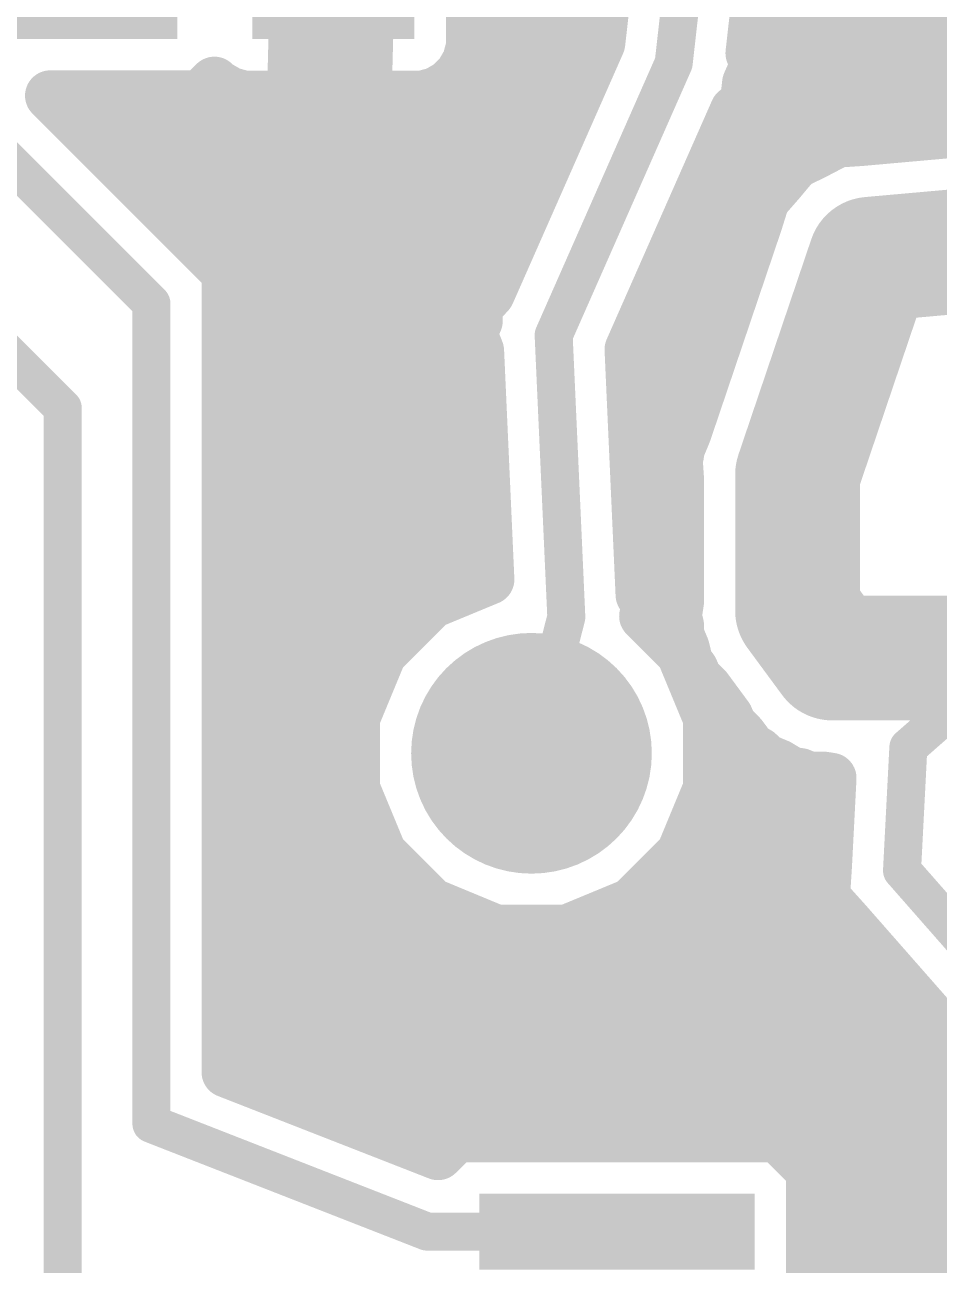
# Model space of a CAD drawing. Extents: x -40.6 to 40.6, y -25.6 to 25.6.
# Drawn here: x 7.47 to 14.8, y -13.4 to -3.45 of the extents above; entities that cross this region are included whole.
import ezdxf

# ---------------------------------------------------------------- set-up
doc = ezdxf.new("R2010")
doc.units = 0
doc.layers.add('16', color=175, linetype='CONTINUOUS')
doc.layers.add('18', color=82, linetype='CONTINUOUS')

# ---------------------------------------------------------------- blocks, each defined once
blk = doc.blocks.new('RECT')
blk.add_solid([(-0.5, -0.5), (0.5, -0.5), (-0.5, 0.5), (0.5, 0.5)])
blk = doc.blocks.new('ROUNDV')
at = {"const_width": 0.5}
blk.add_lwpolyline([(0, -0.25, 1), (0, 0.25, 1), (0, -0.25)], format="xyb", dxfattribs=at)

msp = doc.modelspace()

# ---------------------------------------------------------------- linework, layer by layer
at = {"layer": '16'}
for points, const_width in [([(12.9261, -1.5088), (12.6721, -3.7617)], 0.3048), ([(12.2484, -2.1144), (12.0807, -3.6019)], 0.4064), ([(9.9416, -2.8194), (9.8654, -5.7556)], 1), ([(13.2906, -3.6816), (13.414, -2.5866)], 0.4064), ([(9.8198, -4.0266), (9.8198, -2.9412)], 0.4064), ([(10.0634, -2.9412), (10.0634, -4.0266)], 0.4064), ([(11.0488, -3.6296), (11.0488, -2.9412)], 0.4064), ([(9.8198, -3.2512), (10.0634, -3.2512)], 0.4064), ([(11.0488, -3.2512), (12.1202, -3.2512)], 0.4064), ([(13.3391, -3.2512), (23.4653, -3.2512)], 0.4064), ([(6.2484, -3.4544), (8.4836, -5.6896)], 0.3048), ([(9.8198, -3.6576), (10.0634, -3.6576)], 0.4064), ([(11.0176, -3.7459), (11.0488, -3.6296)], 0.4064), ([(11.0413, -3.6576), (12.0561, -3.6576)], 0.4064), ([(12.0807, -3.6019), (11.1954, -5.6083)], 0.4064), ([(13.3274, -3.7767), (13.2906, -3.6816)], 0.4064), ([(13.2933, -3.6576), (32.524, -3.6576)], 0.4064), ([(10.9574, -3.8501), (11.0176, -3.7459)], 0.4064), ([(13.2635, -3.9215), (13.3274, -3.7767)], 0.4064), ([(10.8723, -3.9353), (10.9574, -3.8501)], 0.4064), ([(12.6721, -3.7617), (11.7094, -5.9436)], 0.3048), ([(8.8793, -4.0226), (8.9888, -3.9131)], 0.4064), ([(8.9888, -3.9131), (9.0109, -3.9353)], 0.4064), ([(9.0109, -3.9353), (9.1151, -3.9954)], 0.4064), ([(10.7681, -3.9954), (10.8723, -3.9353)], 0.4064), ([(13.2458, -4.0788), (13.2635, -3.9215)], 0.4064), ([(8.7344, -5.084), (7.673, -4.0226)], 0.4064), ([(7.673, -4.0226), (8.8793, -4.0226)], 0.4064), ([(7.7144, -4.064), (11.8768, -4.064)], 0.4064), ([(9.1151, -3.9954), (9.2314, -4.0266)], 0.4064), ([(9.2314, -4.0266), (9.8198, -4.0266)], 0.4064), ([(10.0634, -4.0266), (10.6518, -4.0266)], 0.4064), ([(10.6518, -4.0266), (10.7681, -3.9954)], 0.4064), ([(13.1661, -4.1424), (13.2458, -4.0788)], 0.4064), ([(13.2475, -4.064), (32.524, -4.064)], 0.4064), ([(12.3208, -6.0582), (13.1661, -4.1424)], 0.4064), ([(5.4356, -4.191), (7.6962, -6.4516)], 0.3048), ([(15.4418, -4.2705), (14.1753, -4.3836)], 0.4064), ([(8.1208, -4.4704), (11.6975, -4.4704)], 0.4064), ([(13.0213, -4.4704), (13.8439, -4.4704)], 0.4064), ([(13.9758, -4.4014), (13.8173, -4.4843)], 0.4064), ([(13.9869, -4.4005), (13.9758, -4.4014)], 0.4064), ([(13.9968, -4.3955), (13.9869, -4.4005)], 0.4064), ([(14.1753, -4.3836), (13.9968, -4.3955)], 0.4064), ([(13.6397, -4.5771), (13.525, -4.7143)], 0.4064), ([(13.6496, -4.572), (13.6397, -4.5771)], 0.4064), ([(13.6569, -4.5636), (13.6496, -4.572)], 0.4064), ([(13.8173, -4.4843), (13.6569, -4.5636)], 0.4064), ([(13.525, -4.7143), (13.4072, -4.849)], 0.4064), ([(8.5272, -4.8768), (11.5182, -4.8768)], 0.4064), ([(12.842, -4.8768), (13.3938, -4.8768)], 0.4064), ([(13.3965, -4.8681), (13.343, -5.0387)], 0.4064), ([(13.4036, -4.8595), (13.3965, -4.8681)], 0.4064), ([(13.4072, -4.849), (13.4036, -4.8595)], 0.4064), ([(15.6718, -5.207), (14.2494, -5.334)], 1), ([(13.343, -5.0387), (12.7724, -6.7257)], 0.4064), ([(14.2494, -5.334), (13.6652, -7.0612)], 1), ([(9.0892, -5.4388), (8.7344, -5.084)], 0.4064), ([(8.9336, -5.2832), (11.3389, -5.2832)], 0.4064), ([(12.6627, -5.2832), (13.2603, -5.2832)], 0.4064), ([(9.0892, -11.8547), (9.0892, -5.4388)], 0.4064), ([(9.8654, -5.7556), (9.8298, -6.4516)], 1), ([(11.1954, -5.6083), (11.0931, -5.7202)], 0.4064), ([(8.4836, -5.6896), (8.4836, -7.1628)], 0.3048), ([(9.0892, -5.6896), (11.1211, -5.6896)], 0.4064), ([(11.0931, -5.7202), (11.098, -5.829)], 0.4064), ([(12.4834, -5.6896), (13.1229, -5.6896)], 0.4064), ([(11.098, -5.829), (11.0541, -5.9286)], 0.4064), ([(11.0541, -5.9286), (11.1089, -6.07)], 0.4064), ([(11.1089, -6.07), (11.1912, -7.9021)], 0.4064), ([(11.7094, -5.9436), (11.811, -8.2042)], 0.3048), ([(12.4092, -8.0257), (12.3208, -6.0582)], 0.4064), ([(9.0892, -6.096), (11.11, -6.096)], 0.4064), ([(9.8298, -6.4516), (9.652, -10.2108)], 1), ([(12.3225, -6.096), (12.9854, -6.096)], 0.4064), ([(7.6962, -6.4516), (7.747, -6.5024)], 0.3048), ([(7.747, -6.5024), (7.7724, -6.5278)], 0.3048), ([(9.0892, -6.5024), (11.1283, -6.5024)], 0.4064), ([(12.3407, -6.5024), (12.848, -6.5024)], 0.4064), ([(7.7724, -6.5278), (7.7724, -7.6454)], 0.3048), ([(12.7724, -6.7257), (12.712, -6.8716)], 0.4064), ([(13.6652, -7.0612), (13.6652, -8.1534)], 1), ([(9.0892, -6.9088), (11.1466, -6.9088)], 0.4064), ([(12.359, -6.9088), (12.7105, -6.9088)], 0.4064), ([(12.712, -6.9044), (12.7015, -6.9354)], 0.4064), ([(12.7015, -6.9354), (12.712, -7.0929)], 0.4064), ([(12.712, -6.8716), (12.712, -6.9044)], 0.4064), ([(12.712, -7.0929), (12.712, -8.0815)], 0.4064), ([(8.4836, -7.1628), (8.4836, -12.2682)], 0.3048), ([(9.0892, -7.3152), (11.1648, -7.3152)], 0.4064), ([(12.3773, -7.3152), (12.712, -7.3152)], 0.4064), ([(7.7724, -7.6454), (7.7724, -15.0876)], 0.3048), ([(9.0892, -7.7216), (11.1831, -7.7216)], 0.4064), ([(12.3955, -7.7216), (12.712, -7.7216)], 0.4064), ([(13.6652, -8.1534), (13.9446, -8.5328)], 1), ([(11.1912, -7.9021), (10.7281, -8.0939)], 0.4064), ([(12.4599, -8.1113), (12.4092, -8.0257)], 0.4064), ([(9.0892, -8.128), (10.6941, -8.128)], 0.4064), ([(10.7281, -8.0939), (10.3291, -8.4929)], 0.4064), ([(12.438, -8.1969), (12.4599, -8.1113)], 0.4064), ([(12.4556, -8.128), (12.7049, -8.128)], 0.4064), ([(12.712, -8.0815), (12.6943, -8.1978)], 0.4064), ([(11.811, -8.2042), (11.5316, -9.2964)], 0.3048), ([(12.7341, -8.4929), (12.438, -8.1969)], 0.4064), ([(12.6943, -8.1978), (12.712, -8.2693)], 0.4064), ([(13.9446, -8.5328), (14.7066, -8.5328)], 1), ([(14.7066, -8.5328), (15.3686, -8.5344)], 1), ([(12.712, -8.2693), (12.712, -8.343)], 0.4064), ([(12.712, -8.343), (12.757, -8.4517)], 0.4064), ([(12.757, -8.4517), (12.7852, -8.566)], 0.4064), ([(9.0892, -8.5344), (10.312, -8.5344)], 0.4064), ([(10.3291, -8.4929), (10.1132, -9.0143)], 0.4064), ([(12.95, -9.0143), (12.7341, -8.4929)], 0.4064), ([(12.7512, -8.5344), (12.7774, -8.5344)], 0.4064), ([(12.7852, -8.566), (12.8289, -8.6253)], 0.4064), ([(12.8289, -8.6253), (12.8571, -8.6933)], 0.4064), ([(14.5542, -9.2488), (15.3686, -8.5344)], 0.3048), ([(12.8571, -8.6933), (12.9403, -8.7766)], 0.4064), ([(12.9403, -8.7766), (13.1083, -9.0047)], 0.4064), ([(9.0892, -8.9408), (10.1436, -8.9408)], 0.4064), ([(12.9196, -8.9408), (13.0613, -8.9408)], 0.4064), ([(10.1132, -9.0143), (10.1132, -9.5785)], 0.4064), ([(12.95, -9.5785), (12.95, -9.0143)], 0.4064), ([(13.1083, -9.0047), (13.1365, -9.0727)], 0.4064), ([(13.1365, -9.0727), (13.2197, -9.156)], 0.4064), ([(13.2197, -9.156), (13.2895, -9.2507)], 0.4064), ([(13.2895, -9.2507), (13.3526, -9.2888)], 0.4064), ([(9.0892, -9.3472), (10.1132, -9.3472)], 0.4064), ([(12.95, -9.3472), (13.4199, -9.3472)], 0.4064), ([(13.3526, -9.2888), (13.4047, -9.3409)], 0.4064), ([(13.4047, -9.3409), (13.5134, -9.3859)], 0.4064), ([(14.5034, -10.2362), (14.5542, -9.2488)], 0.3048), ([(13.5134, -9.3859), (13.6141, -9.4467)], 0.4064), ([(13.6141, -9.4467), (13.6869, -9.4578)], 0.4064), ([(13.6869, -9.4578), (13.755, -9.486)], 0.4064), ([(13.755, -9.486), (13.8727, -9.486)], 0.4064), ([(13.8727, -9.486), (13.9351, -9.4955)], 0.4064), ([(13.9351, -9.4955), (13.8988, -10.201)], 0.4064), ([(10.1132, -9.5785), (10.3291, -10.0999)], 0.4064), ([(12.7341, -10.0999), (12.95, -9.5785)], 0.4064), ([(9.0892, -9.7536), (10.1857, -9.7536)], 0.4064), ([(12.8775, -9.7536), (13.9218, -9.7536)], 0.4064), ([(9.652, -10.2108), (10.7569, -11.0363)], 1), ([(10.3291, -10.0999), (10.7281, -10.4989)], 0.4064), ([(12.3351, -10.4989), (12.7341, -10.0999)], 0.4064), ([(9.0892, -10.16), (10.3893, -10.16)], 0.4064), ([(12.6739, -10.16), (13.9009, -10.16)], 0.4064), ([(13.8988, -10.201), (13.8828, -10.4473)], 0.4064), ([(14.5034, -10.2362), (15.4178, -11.2776)], 0.3048), ([(13.8828, -10.4473), (13.886, -10.4509)], 0.4064), ([(10.7281, -10.4989), (11.2495, -10.7148)], 0.4064), ([(11.8137, -10.7148), (12.3351, -10.4989)], 0.4064), ([(13.886, -10.4509), (13.8857, -10.4556)], 0.4064), ([(13.8857, -10.4556), (14.051, -10.6388)], 0.4064), ([(9.0892, -10.5664), (10.8912, -10.5664)], 0.4064), ([(12.172, -10.5664), (13.9857, -10.5664)], 0.4064), ([(14.051, -10.6388), (14.8897, -11.5939)], 0.4064), ([(11.2522, -11.2522), (10.7569, -11.0363)], 1), ([(11.2495, -10.7148), (11.8137, -10.7148)], 0.4064), ([(9.0892, -10.9728), (14.3443, -10.9728)], 0.4064), ([(11.7602, -11.2776), (11.2522, -11.2522)], 1), ([(11.7602, -11.2776), (13.3858, -11.2776)], 1), ([(14.7828, -12.4714), (13.3858, -11.2776)], 1), ([(9.0892, -11.3792), (14.7011, -11.3792)], 0.4064), ([(14.8897, -11.5939), (15.0587, -12.0448)], 0.4064), ([(9.0892, -11.7856), (14.9615, -11.7856)], 0.4064), ([(10.7823, -12.5163), (9.0892, -11.8547)], 0.4064), ([(9.9524, -12.192), (15.0832, -12.192)], 0.4064), ([(14.859, -16.3576), (14.7828, -12.4714)], 1), ([(8.4836, -12.2682), (10.6934, -13.1318)], 0.3048), ([(10.9248, -12.3738), (10.7823, -12.5163)], 0.4064), ([(13.51, -12.3738), (10.9248, -12.3738)], 0.4064), ([(13.7755, -12.6393), (13.51, -12.3738)], 0.4064), ([(13.7346, -12.5984), (15.151, -12.5984)], 0.4064), ([(13.7755, -13.6243), (13.7755, -12.6393)], 0.4064), ([(13.7755, -13.0048), (15.1678, -13.0048)], 0.4064), ([(12.2174, -13.1318), (10.6934, -13.1318)], 0.3048), ([(13.7755, -13.4112), (15.1678, -13.4112)], 0.4064)]:
    msp.add_lwpolyline(points, dxfattribs=dict(at, const_width=const_width))
for points, const_width in [([(9.8198, -3.1496, 1), (9.8198, -3.3528)], 0.2032), ([(10.0634, -3.3528, 1), (10.0634, -3.1496)], 0.2032), ([(11.0488, -3.1496, 1), (11.0488, -3.3528)], 0.2032), ([(12.1202, -3.3528, 1), (12.1202, -3.1496)], 0.2032), ([(13.3391, -3.1496, 1), (13.3391, -3.3528)], 0.2032), ([(9.8198, -3.556, 1), (9.8198, -3.7592)], 0.2032), ([(10.0634, -3.7592, 1), (10.0634, -3.556)], 0.2032), ([(11.0413, -3.556, 1), (11.0413, -3.7592)], 0.2032), ([(11.1469, -3.6559, 1), (10.9507, -3.6033)], 0.2032), ([(12.1736, -3.6429, 1), (11.9877, -3.5609)], 0.2032), ([(12.0561, -3.7592, 1), (12.0561, -3.556)], 0.2032), ([(13.3853, -3.6449, 1), (13.1958, -3.7183)], 0.2032), ([(13.2933, -3.556, 1), (13.2933, -3.7592)], 0.2032), ([(11.1056, -3.7967, 1), (10.9297, -3.6951)], 0.2032), ([(10.9472, -3.6296, 1), (11.1504, -3.6296)], 0.2032), ([(11.9797, -3.5905, 1), (12.1816, -3.6133)], 0.2032), ([(13.1896, -3.6702, 1), (13.3915, -3.693)], 0.2032), ([(13.4204, -3.8177, 1), (13.2345, -3.7356)], 0.2032), ([(11.0293, -3.922, 1), (10.8856, -3.7783)], 0.2032), ([(10.9195, -3.7196, 1), (11.1158, -3.7722)], 0.2032), ([(12.5964, -3.7532, 1), (12.7478, -3.7702)], 0.1524), ([(12.7418, -3.7925, 1), (12.6024, -3.7309)], 0.1524), ([(13.2327, -3.8134, 1), (13.4222, -3.7399)], 0.2032), ([(9.0606, -3.8413, 1), (8.9169, -3.985)], 0.2032), ([(9.0617, -3.8473, 1), (8.9601, -4.0232)], 0.2032), ([(9.0606, -3.985, 1), (8.9169, -3.8413)], 0.2032), ([(8.939, -4.0071, 1), (9.0827, -3.8634)], 0.2032), ([(10.8005, -3.8634, 1), (10.9442, -4.0071)], 0.2032), ([(10.9231, -4.0232, 1), (10.8215, -3.8473)], 0.2032), ([(10.8695, -3.7993, 1), (11.0454, -3.9009)], 0.2032), ([(13.1706, -3.8805, 1), (13.3565, -3.9625)], 0.2032), ([(13.3645, -3.9329, 1), (13.1626, -3.9101)], 0.2032), ([(7.673, -3.921, 1), (7.673, -4.1242)], 0.2032), ([(7.7449, -3.9508, 1), (7.6012, -4.0944)], 0.2032), ([(7.7144, -3.9624, 1), (7.7144, -4.1656)], 0.2032), ([(8.8075, -3.9508, 1), (8.9512, -4.0944)], 0.2032), ([(8.8793, -4.1242, 1), (8.8793, -3.921)], 0.2032), ([(9.1414, -3.8973, 1), (9.0888, -4.0936)], 0.2032), ([(9.0643, -4.0834, 1), (9.1659, -3.9075)], 0.2032), ([(9.2314, -3.925, 1), (9.2314, -4.1282)], 0.2032), ([(9.2051, -4.1247, 1), (9.2577, -3.9285)], 0.2032), ([(9.8198, -4.1282, 1), (9.8198, -3.925)], 0.2032), ([(10.0634, -3.925, 1), (10.0634, -4.1282)], 0.2032), ([(10.6255, -3.9285, 1), (10.6781, -4.1247)], 0.2032), ([(10.6518, -4.1282, 1), (10.6518, -3.925)], 0.2032), ([(10.7173, -3.9075, 1), (10.8189, -4.0834)], 0.2032), ([(10.7944, -4.0936, 1), (10.7418, -3.8973)], 0.2032), ([(11.8768, -4.1656, 1), (11.8768, -3.9624)], 0.2032), ([(13.2475, -3.9624, 1), (13.2475, -4.1656)], 0.2032), ([(13.3091, -4.1583, 1), (13.1824, -3.9994)], 0.2032), ([(9.7182, -4.0266, 1), (9.9214, -4.0266)], 0.2032), ([(9.9618, -4.0266, 1), (10.165, -4.0266)], 0.2032), ([(13.1027, -4.0629, 1), (13.2294, -4.2218)], 0.2032), ([(13.259, -4.1834, 1), (13.0731, -4.1014)], 0.2032), ([(13.1448, -4.0674, 1), (13.3467, -4.0902)], 0.2032), ([(8.1208, -4.3688, 1), (8.1208, -4.572)], 0.2032), ([(11.6975, -4.572, 1), (11.6975, -4.3688)], 0.2032), ([(13.0213, -4.3688, 1), (13.0213, -4.572)], 0.2032), ([(13.8439, -4.572, 1), (13.8439, -4.3688)], 0.2032), ([(13.9668, -4.3002, 1), (13.9848, -4.5026)], 0.2032), ([(13.9418, -4.3094, 1), (14.0319, -4.4915)], 0.2032), ([(13.9901, -4.2941, 1), (14.0036, -4.4969)], 0.2032), ([(14.0228, -4.4915, 1), (13.9287, -4.3114)], 0.2032), ([(14.0419, -4.4866, 1), (13.9518, -4.3045)], 0.2032), ([(13.9959, -4.5016, 1), (13.9778, -4.2993)], 0.2032), ([(14.1663, -4.2824, 1), (14.1843, -4.4848)], 0.2032), ([(14.182, -4.485, 1), (14.1685, -4.2822)], 0.2032), ([(13.6119, -4.4725, 1), (13.702, -4.6547)], 0.2032), ([(13.7177, -4.6423, 1), (13.5618, -4.512)], 0.2032), ([(13.7334, -4.6305, 1), (13.5804, -4.4967)], 0.2032), ([(13.6966, -4.662, 1), (13.6025, -4.4819)], 0.2032), ([(13.7702, -4.3943, 1), (13.8643, -4.5744)], 0.2032), ([(13.8623, -4.5754, 1), (13.7722, -4.3932)], 0.2032), ([(13.5927, -4.4871, 1), (13.6868, -4.6672)], 0.2032), ([(13.5731, -4.5051, 1), (13.7261, -4.6389)], 0.2032), ([(13.4471, -4.6492, 1), (13.603, -4.7795)], 0.2032), ([(13.6015, -4.7812, 1), (13.4486, -4.6474)], 0.2032), ([(8.5272, -4.7752, 1), (8.5272, -4.9784)], 0.2032), ([(11.5182, -4.9784, 1), (11.5182, -4.7752)], 0.2032), ([(12.842, -4.7752, 1), (12.842, -4.9784)], 0.2032), ([(13.4935, -4.8984, 1), (13.2995, -4.8377)], 0.2032), ([(13.5034, -4.8815, 1), (13.311, -4.8164)], 0.2032), ([(13.4816, -4.9247, 1), (13.3257, -4.7944)], 0.2032), ([(13.3938, -4.9784, 1), (13.3938, -4.7752)], 0.2032), ([(13.3186, -4.8029, 1), (13.4744, -4.9332)], 0.2032), ([(13.3074, -4.827, 1), (13.4999, -4.8921)], 0.2032), ([(13.3307, -4.7821, 1), (13.4837, -4.9159)], 0.2032), ([(13.4393, -5.0712, 1), (13.2468, -5.0061)], 0.2032), ([(14.2272, -5.085, 1), (14.2716, -5.583)], 0.5), ([(14.4862, -5.4141, 1), (14.0126, -5.2539)], 0.5), ([(8.8063, -5.0122, 1), (8.6626, -5.1558)], 0.2032), ([(8.6626, -5.1558, 1), (8.8063, -5.0122)], 0.2032), ([(13.2461, -5.0083, 1), (13.44, -5.0691)], 0.2032), ([(8.9336, -5.1816, 1), (8.9336, -5.3848)], 0.2032), ([(11.3389, -5.3848, 1), (11.3389, -5.1816)], 0.2032), ([(12.6627, -5.1816, 1), (12.6627, -5.3848)], 0.2032), ([(13.2603, -5.3848, 1), (13.2603, -5.1816)], 0.2032), ([(9.1908, -5.4388, 1), (8.9876, -5.4388)], 0.2032), ([(9.0174, -5.5106, 1), (9.161, -5.3669)], 0.2032), ([(10.1151, -5.7684, 1), (9.6157, -5.7428)], 0.5), ([(11.1025, -5.5673, 1), (11.2884, -5.6493)], 0.2032), ([(11.2704, -5.6769, 1), (11.1204, -5.5398)], 0.2032), ([(8.5598, -5.6896, 1), (8.4074, -5.6896)], 0.1524), ([(8.4297, -5.7435, 1), (8.5375, -5.6357)], 0.1524), ([(9.0892, -5.588, 1), (9.0892, -5.7912)], 0.2032), ([(9.6155, -5.7491, 1), (10.1153, -5.7621)], 0.5), ([(11.1946, -5.7156, 1), (10.9916, -5.7248)], 0.2032), ([(11.0182, -5.6516, 1), (11.1681, -5.7887)], 0.2032), ([(11.1211, -5.7912, 1), (11.1211, -5.588)], 0.2032), ([(12.4834, -5.588, 1), (12.4834, -5.7912)], 0.2032), ([(13.1229, -5.7912, 1), (13.1229, -5.588)], 0.2032), ([(11.191, -5.87, 1), (11.0051, -5.788)], 0.2032), ([(11.1488, -5.8919, 1), (10.9593, -5.9654)], 0.2032), ([(10.9965, -5.8336, 1), (11.1995, -5.8244)], 0.2032), ([(10.9611, -5.8876, 1), (11.147, -5.9696)], 0.2032), ([(11.2104, -6.0654, 1), (11.0074, -6.0745)], 0.2032), ([(11.7855, -5.9402, 1), (11.6333, -5.947)], 0.1524), ([(11.6397, -5.9128, 1), (11.7791, -5.9744)], 0.1524), ([(12.4223, -6.0536, 1), (12.2193, -6.0628)], 0.2032), ([(9.0892, -5.9944, 1), (9.0892, -6.1976)], 0.2032), ([(10.0795, -6.4634, 1), (9.5801, -6.4398)], 0.5), ([(11.0141, -6.1067, 1), (11.2036, -6.0332)], 0.2032), ([(11.11, -6.1976, 1), (11.11, -5.9944)], 0.2032), ([(12.2278, -6.0172, 1), (12.4137, -6.0992)], 0.2032), ([(12.3225, -5.9944, 1), (12.3225, -6.1976)], 0.2032), ([(12.9854, -6.1976, 1), (12.9854, -5.9944)], 0.2032), ([(9.5801, -6.4388, 1), (10.0795, -6.4644)], 0.5), ([(7.7501, -6.3977, 1), (7.6423, -6.5055)], 0.1524), ([(7.6423, -6.5055, 1), (7.7501, -6.3977)], 0.1524), ([(7.8009, -6.4485, 1), (7.6931, -6.5563)], 0.1524), ([(9.0892, -6.4008, 1), (9.0892, -6.604)], 0.2032), ([(11.1283, -6.604, 1), (11.1283, -6.4008)], 0.2032), ([(12.3407, -6.4008, 1), (12.3407, -6.604)], 0.2032), ([(12.848, -6.604, 1), (12.848, -6.4008)], 0.2032), ([(7.6931, -6.5563, 1), (7.8009, -6.4485)], 0.1524), ([(7.8486, -6.5278, 1), (7.6962, -6.5278)], 0.1524), ([(7.7185, -6.5817, 1), (7.8263, -6.4739)], 0.1524), ([(12.8663, -6.7646, 1), (12.6786, -6.6868)], 0.2032), ([(13.9152, -7.0612, 1), (13.4152, -7.0612)], 0.5), ([(12.6762, -6.6932, 1), (12.8687, -6.7583)], 0.2032), ([(9.0892, -6.8072, 1), (9.0892, -7.0104)], 0.2032), ([(11.1466, -7.0104, 1), (11.1466, -6.8072)], 0.2032), ([(12.359, -6.8072, 1), (12.359, -7.0104)], 0.2032), ([(12.8029, -6.9286, 1), (12.6001, -6.9422)], 0.2032), ([(12.8136, -6.8716, 1), (12.6104, -6.8716)], 0.2032), ([(12.6181, -6.8327, 1), (12.8059, -6.9105)], 0.2032), ([(12.8082, -6.9369, 1), (12.6158, -6.8718)], 0.2032), ([(12.7105, -7.0104, 1), (12.7105, -6.8072)], 0.2032), ([(13.4284, -6.9811, 1), (13.902, -7.1413)], 0.5), ([(12.6053, -6.9028, 1), (12.7977, -6.968)], 0.2032), ([(12.6104, -6.9044, 1), (12.8136, -6.9044)], 0.2032), ([(12.8136, -7.0929, 1), (12.6104, -7.0929)], 0.2032), ([(8.5598, -7.1628, 1), (8.4074, -7.1628)], 0.1524), ([(12.6106, -7.0997, 1), (12.8134, -7.0862)], 0.2032), ([(8.4074, -7.1628, 1), (8.5598, -7.1628)], 0.1524), ([(9.0892, -7.2136, 1), (9.0892, -7.4168)], 0.2032), ([(11.1648, -7.4168, 1), (11.1648, -7.2136)], 0.2032), ([(12.3773, -7.2136, 1), (12.3773, -7.4168)], 0.2032), ([(12.712, -7.4168, 1), (12.712, -7.2136)], 0.2032), ([(7.8486, -7.6454, 1), (7.6962, -7.6454)], 0.1524), ([(9.0892, -7.62, 1), (9.0892, -7.8232)], 0.2032), ([(11.1831, -7.8232, 1), (11.1831, -7.62)], 0.2032), ([(12.3955, -7.62, 1), (12.3955, -7.8232)], 0.2032), ([(12.712, -7.8232, 1), (12.712, -7.62)], 0.2032), ([(7.6962, -7.6454, 1), (7.8486, -7.6454)], 0.1524), ([(13.8665, -8.0052, 1), (13.4639, -8.3016)], 0.5), ([(11.2301, -7.996, 1), (11.1523, -7.8083)], 0.2032), ([(11.0897, -7.9067, 1), (11.2927, -7.8976)], 0.2032), ([(12.4966, -7.9739, 1), (12.3218, -8.0775)], 0.2032), ([(9.0892, -8.0264, 1), (9.0892, -8.2296)], 0.2032), ([(10.6893, -8.0001, 1), (10.767, -8.1878)], 0.2032), ([(10.8, -8.1658, 1), (10.6563, -8.0221)], 0.2032), ([(10.6941, -8.2296, 1), (10.6941, -8.0264)], 0.2032), ([(12.3077, -8.0303, 1), (12.5107, -8.0212)], 0.2032), ([(12.4556, -8.0264, 1), (12.4556, -8.2296)], 0.2032), ([(12.5583, -8.1364, 1), (12.3614, -8.0861)], 0.2032), ([(12.8124, -8.0967, 1), (12.6116, -8.0662)], 0.2032), ([(12.7049, -8.2296, 1), (12.7049, -8.0264)], 0.2032), ([(13.4152, -8.1534, 1), (13.9152, -8.1534)], 0.5), ([(11.8848, -8.2231, 1), (11.7372, -8.1853)], 0.1524), ([(12.5098, -8.125, 1), (12.3661, -8.2687)], 0.2032), ([(12.3725, -8.1631, 1), (12.5473, -8.0595)], 0.2032), ([(12.793, -8.1735, 1), (12.5957, -8.2222)], 0.2032), ([(12.6104, -8.0815, 1), (12.8136, -8.0815)], 0.2032), ([(13.9446, -8.2828, 1), (13.9446, -8.7828)], 0.5), ([(14.7072, -8.2828, 1), (14.706, -8.7828)], 0.5), ([(14.7066, -8.7828, 1), (14.7066, -8.2828)], 0.5), ([(11.7349, -8.2076, 1), (11.8871, -8.2008)], 0.1524), ([(12.3395, -8.1717, 1), (12.5364, -8.222)], 0.2032), ([(12.5939, -8.1826, 1), (12.7948, -8.2131)], 0.2032), ([(12.8136, -8.2693, 1), (12.6104, -8.2693)], 0.2032), ([(12.8059, -8.3041, 1), (12.6181, -8.3819)], 0.2032), ([(12.6134, -8.2937, 1), (12.8106, -8.245)], 0.2032), ([(13.7433, -8.681, 1), (14.1459, -8.3846)], 0.5), ([(12.6104, -8.343, 1), (12.8136, -8.343)], 0.2032), ([(12.8557, -8.4274, 1), (12.6584, -8.4761)], 0.2032), ([(9.0892, -8.4328, 1), (9.0892, -8.636)], 0.2032), ([(10.2573, -8.4211, 1), (10.401, -8.5648)], 0.2032), ([(10.423, -8.5318, 1), (10.2353, -8.4541)], 0.2032), ([(10.312, -8.636, 1), (10.312, -8.4328)], 0.2032), ([(12.8279, -8.4541, 1), (12.6402, -8.5318)], 0.2032), ([(12.7512, -8.4328, 1), (12.7512, -8.636)], 0.2032), ([(12.6622, -8.5648, 1), (12.8059, -8.4211)], 0.2032), ([(12.6632, -8.4906, 1), (12.8509, -8.4128)], 0.2032), ([(12.7774, -8.636, 1), (12.7774, -8.4328)], 0.2032), ([(12.867, -8.5057, 1), (12.7034, -8.6262)], 0.2032), ([(12.6866, -8.5903, 1), (12.8839, -8.5416)], 0.2032), ([(12.9228, -8.5864, 1), (12.7351, -8.6641)], 0.2032), ([(12.7471, -8.6855, 1), (12.9107, -8.565)], 0.2032), ([(12.929, -8.6215, 1), (12.7853, -8.7652)], 0.2032), ([(12.7632, -8.7322, 1), (12.951, -8.6545)], 0.2032), ([(13.0221, -8.7163, 1), (12.8585, -8.8368)], 0.2032), ([(12.8685, -8.8484, 1), (13.0122, -8.7047)], 0.2032), ([(9.0892, -8.8392, 1), (9.0892, -9.0424)], 0.2032), ([(10.1436, -9.0424, 1), (10.1436, -8.8392)], 0.2032), ([(12.9196, -8.8392, 1), (12.9196, -9.0424)], 0.2032), ([(13.0613, -9.0424, 1), (13.0613, -8.8392)], 0.2032), ([(10.2148, -9.0143, 1), (10.0116, -9.0143)], 0.2032), ([(13.0516, -9.0143, 1), (12.8484, -9.0143)], 0.2032), ([(13.2022, -8.9658, 1), (13.0145, -9.0435)], 0.2032), ([(13.0265, -9.0649, 1), (13.1901, -8.9444)], 0.2032), ([(10.0193, -8.9754, 1), (10.2071, -9.0531)], 0.2032), ([(12.8561, -9.0531, 1), (13.0439, -8.9754)], 0.2032), ([(13.2084, -9.0009, 1), (13.0647, -9.1446)], 0.2032), ([(13.0426, -9.1116, 1), (13.2304, -9.0339)], 0.2032), ([(13.3015, -9.0957, 1), (13.1379, -9.2162)], 0.2032), ([(13.1479, -9.2278, 1), (13.2916, -9.0841)], 0.2032), ([(13.342, -9.1637, 1), (13.237, -9.3377)], 0.2032), ([(9.0892, -9.2456, 1), (9.0892, -9.4488)], 0.2032), ([(10.1132, -9.4488, 1), (10.1132, -9.2456)], 0.2032), ([(12.95, -9.2456, 1), (12.95, -9.4488)], 0.2032), ([(13.2077, -9.3109, 1), (13.3713, -9.1905)], 0.2032), ([(13.4244, -9.2169, 1), (13.2807, -9.3606)], 0.2032), ([(13.3, -9.3758, 1), (13.4051, -9.2018)], 0.2032), ([(13.4435, -9.247, 1), (13.3658, -9.4347)], 0.2032), ([(13.4199, -9.4488, 1), (13.4199, -9.2456)], 0.2032), ([(14.504, -9.1915, 1), (14.6044, -9.3061)], 0.1524), ([(14.6303, -9.2527, 1), (14.4781, -9.2449)], 0.1524), ([(11.4578, -9.2775, 1), (11.6054, -9.3153)], 0.1524), ([(13.3328, -9.4127, 1), (13.4765, -9.269)], 0.2032), ([(13.5659, -9.2989, 1), (13.4609, -9.4729)], 0.2032), ([(13.4745, -9.4798, 1), (13.5523, -9.292)], 0.2032), ([(13.6293, -9.3463, 1), (13.5988, -9.5472)], 0.2032), ([(13.5616, -9.5337, 1), (13.6666, -9.3598)], 0.2032), ([(13.7258, -9.3639, 1), (13.648, -9.5517)], 0.2032), ([(13.755, -9.3844, 1), (13.755, -9.5876)], 0.2032), ([(13.6717, -9.5582, 1), (13.7022, -9.3574)], 0.2032), ([(13.7161, -9.5799, 1), (13.7939, -9.3921)], 0.2032), ([(13.8879, -9.3855, 1), (13.8574, -9.5864)], 0.2032), ([(14.0366, -9.5007, 1), (13.8336, -9.4903)], 0.2032), ([(13.8727, -9.5876, 1), (13.8727, -9.3844)], 0.2032), ([(13.9199, -9.5959, 1), (13.9504, -9.395)], 0.2032), ([(10.2071, -9.5397, 1), (10.0193, -9.6174)], 0.2032), ([(13.0439, -9.6174, 1), (12.8561, -9.5397)], 0.2032), ([(10.0116, -9.5785, 1), (10.2148, -9.5785)], 0.2032), ([(12.8484, -9.5785, 1), (13.0516, -9.5785)], 0.2032), ([(9.0892, -9.652, 1), (9.0892, -9.8552)], 0.2032), ([(10.1857, -9.8552, 1), (10.1857, -9.652)], 0.2032), ([(12.8775, -9.652, 1), (12.8775, -9.8552)], 0.2032), ([(13.9218, -9.8552, 1), (13.9218, -9.652)], 0.2032), ([(9.8016, -10.0105, 1), (9.5024, -10.4111)], 0.5), ([(10.401, -10.028, 1), (10.2573, -10.1717)], 0.2032), ([(12.8059, -10.1717, 1), (12.6622, -10.028)], 0.2032), ([(9.0892, -10.0584, 1), (9.0892, -10.2616)], 0.2032), ([(9.4023, -10.199, 1), (9.9017, -10.2226)], 0.5), ([(10.2353, -10.1387, 1), (10.423, -10.061)], 0.2032), ([(10.3893, -10.2616, 1), (10.3893, -10.0584)], 0.2032), ([(12.6739, -10.0584, 1), (12.6739, -10.2616)], 0.2032), ([(12.6402, -10.061, 1), (12.8279, -10.1387)], 0.2032), ([(14.0002, -10.2076, 1), (13.7974, -10.1944)], 0.2032), ([(13.9009, -10.2616, 1), (13.9009, -10.0584)], 0.2032), ([(13.7973, -10.1958, 1), (14.0003, -10.2062)], 0.2032), ([(14.5607, -10.1859, 1), (14.4461, -10.2865)], 0.1524), ([(13.9591, -10.3802, 1), (13.8065, -10.5144)], 0.2032), ([(14.4273, -10.2323, 1), (14.5795, -10.2401)], 0.1524), ([(10.767, -10.405, 1), (10.6893, -10.5927)], 0.2032), ([(10.6563, -10.5707, 1), (10.8, -10.427)], 0.2032), ([(12.2632, -10.427, 1), (12.4069, -10.5707)], 0.2032), ([(12.3739, -10.5927, 1), (12.2962, -10.405)], 0.2032), ([(13.7814, -10.4407, 1), (13.9842, -10.4539)], 0.2032), ([(13.9612, -10.3875, 1), (13.8103, -10.5237)], 0.2032), ([(13.9874, -10.4561, 1), (13.7845, -10.4456)], 0.2032), ([(13.8097, -10.5179, 1), (13.9623, -10.3838)], 0.2032), ([(9.0892, -10.4648, 1), (9.0892, -10.668)], 0.2032), ([(10.8912, -10.668, 1), (10.8912, -10.4648)], 0.2032), ([(12.172, -10.4648, 1), (12.172, -10.668)], 0.2032), ([(13.7842, -10.4503, 1), (13.9872, -10.4609)], 0.2032), ([(14.1274, -10.5718, 1), (13.9747, -10.7059)], 0.2032), ([(13.9857, -10.668, 1), (13.9857, -10.4648)], 0.2032), ([(10.8568, -10.8071, 1), (10.657, -11.2655)], 0.5), ([(11.2495, -10.6132, 1), (11.2495, -10.8164)], 0.2032), ([(11.2106, -10.8087, 1), (11.2883, -10.6209)], 0.2032), ([(11.7749, -10.6209, 1), (11.8526, -10.8087)], 0.2032), ([(11.8137, -10.8164, 1), (11.8137, -10.6132)], 0.2032), ([(13.9756, -10.7069, 1), (14.1264, -10.5708)], 0.2032), ([(10.6073, -11.2366, 1), (10.9065, -10.836)], 0.5), ([(9.0892, -10.8712, 1), (9.0892, -11.0744)], 0.2032), ([(11.2647, -11.0025, 1), (11.2397, -11.5019)], 0.5), ([(11.1523, -11.4814, 1), (11.3521, -11.023)], 0.5), ([(11.7602, -11.0276, 1), (11.7602, -11.5276)], 0.5), ([(11.7477, -11.5273, 1), (11.7727, -11.0279)], 0.5), ([(13.5482, -11.0875, 1), (13.2234, -11.4677)], 0.5), ([(13.3858, -11.5276, 1), (13.3858, -11.0276)], 0.5), ([(14.3443, -11.0744, 1), (14.3443, -10.8712)], 0.2032), ([(9.0892, -11.2776, 1), (9.0892, -11.4808)], 0.2032), ([(14.7011, -11.4808, 1), (14.7011, -11.2776)], 0.2032), ([(14.9848, -11.5583, 1), (14.7945, -11.6296)], 0.2032), ([(14.8133, -11.661, 1), (14.966, -11.5269)], 0.2032), ([(9.0892, -11.684, 1), (9.0892, -11.8872)], 0.2032), ([(9.1262, -11.76, 1), (9.0522, -11.9493)], 0.2032), ([(8.9876, -11.8547, 1), (9.1908, -11.8547)], 0.2032), ([(9.9524, -12.0904, 1), (9.9524, -12.2936)], 0.2032), ([(15.0328, -12.4665, 1), (14.5328, -12.4763)], 0.5), ([(14.6204, -12.6615, 1), (14.9452, -12.2813)], 0.5), ([(8.5113, -12.1972, 1), (8.4559, -12.3392)], 0.1524), ([(8.4074, -12.2682, 1), (8.5598, -12.2682)], 0.1524), ([(10.9248, -12.2722, 1), (10.9248, -12.4754)], 0.2032), ([(10.9966, -12.4456, 1), (10.8529, -12.302)], 0.2032), ([(13.5819, -12.302, 1), (13.4382, -12.4456)], 0.2032), ([(13.51, -12.4754, 1), (13.51, -12.2722)], 0.2032), ([(10.7453, -12.611, 1), (10.8192, -12.4217)], 0.2032), ([(10.7104, -12.4445, 1), (10.8541, -12.5882)], 0.2032), ([(13.7346, -12.4968, 1), (13.7346, -12.7)], 0.2032), ([(13.8771, -12.6393, 1), (13.6739, -12.6393)], 0.2032), ([(13.7037, -12.7111, 1), (13.8473, -12.5674)], 0.2032), ([(13.7755, -12.9032, 1), (13.7755, -13.1064)], 0.2032), ([(10.6934, -13.0556, 1), (10.6934, -13.208)], 0.1524), ([(10.6657, -13.2028, 1), (10.7211, -13.0608)], 0.1524), ([(12.2174, -13.208, 1), (12.2174, -13.0556)], 0.1524), ([(13.7755, -13.3096, 1), (13.7755, -13.5128)], 0.2032)]:
    msp.add_lwpolyline(points, format="xyb", dxfattribs=dict(at, const_width=const_width))

# ---------------------------------------------------------------- block references
at = {"layer": '16', "xscale": 1.3, "yscale": 1.5}
for p in [(8.0416, -2.8194), (9.9416, -2.8194)]:
    msp.add_blockref('RECT', p, dxfattribs=at)
at = {"layer": '16', "xscale": 0.6096, "yscale": 2.2098, "rotation": 90}
msp.add_blockref('RECT', (12.2174, -13.1318), dxfattribs=at)
at = {"layer": '18', "xscale": 1.9304, "yscale": 1.9304}
msp.add_blockref('ROUNDV', (11.5316, -9.2964), dxfattribs=at)

doc.saveas('drawing.dxf')
